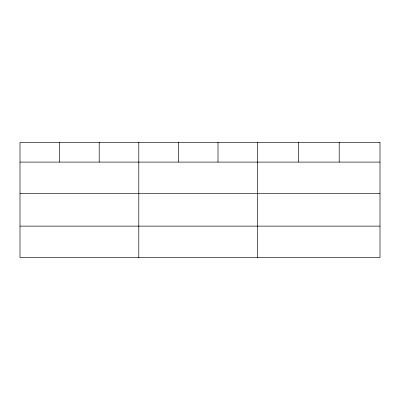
<?xml version="1.0" encoding="UTF-8"?>
<svg xmlns="http://www.w3.org/2000/svg" width="400" height="400" viewBox="0 0 400 400"><rect width="100%" height="100%" fill="white"/><g stroke="black" fill="none" stroke-linecap="round" stroke-linejoin="round"><path stroke-width="0.6" d="M20 162.1L380 162.1M20 193.63L380 193.63M20 226.12L380 226.12M339.2 142.345L339.2 162.1M298.4 142.345L298.4 162.1M257.6 142.345L257.6 257.655M218 142.345L218 162.1M178.4 142.345L178.4 162.1M138.8 142.345L138.8 257.655M99.2 142.345L99.2 162.1M59.6 142.345L59.6 162.1M380 142.345L20 142.345L20 257.655L380 257.655L380 142.345"/></g></svg>
